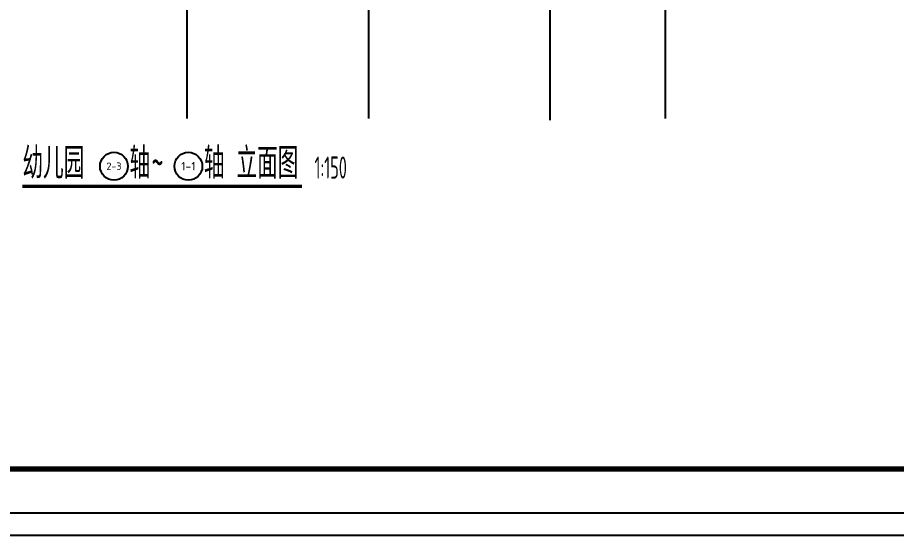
# Model space of a CAD drawing. Header units: millimetres. Extents: x -1048436 to -185795, y -983427 to 400387.
# Drawn here: x -719619 to -689845, y -646977 to -629422 of the extents above; entities that cross this region are included whole.
import ezdxf
from ezdxf.enums import TextEntityAlignment as Align

# ---------------------------------------------------------------- set-up
doc = ezdxf.new("R2010")
doc.units = ezdxf.units.MM
doc.header["$LTSCALE"] = 500
for name, color, linetype in [('C-SHET-TTLB', 11, 'Continuous'), ('PUB_TEXT', 7, 'Continuous'), ('建-符号', 13, 'Continuous')]:
    doc.layers.add(name, color=color, linetype=linetype)
doc.layers.add('建-非打-01', color=6, linetype='Continuous', plot=False)
doc.styles.add('ECADI', font='hzs.shx', dxfattribs={"width": 0.7, "bigfont": 'hztxt.shx'})
doc.styles.add('XD2008', font='xd-hzs.shx', dxfattribs={"width": 0.7, "bigfont": 'xd-hztxt.shx'})
doc.styles.add('法文字体', font='tssdeng1.shx', dxfattribs={"width": 0.7, "bigfont": '@extfont2.shx'})

# ---------------------------------------------------------------- blocks, each defined once
blk = doc.blocks.new('集团图框A1')
at = {"layer": 'C-SHET-TTLB'}
for points in [[(1095.85, -95.53), (1095.85, -699.53), (244.85, -699.53), (244.85, -95.53)], [(1090.85, -100.53), (1090.85, -694.53), (249.85, -694.53), (249.85, -100.53)]]:
    blk.add_lwpolyline(points, close=True, dxfattribs=at)
at = {"layer": 'C-SHET-TTLB', "const_width": 1.2}
blk.add_lwpolyline([(268.25, -110.53), (1080.85, -110.53), (1080.85, -684.53), (268.25, -684.53)], close=True, dxfattribs=at)
at = {"color": 2, "style": 'ECADI', "width": 0.7}
for tag, p in [('序号1', (1009.72, -381.88)), ('记要1', (1037.92, -381.9)), ('日期1', (1073.26, -381.71)), ('序号2', (1009.72, -387.77)), ('记要2', (1037.92, -387.79)), ('日期2', (1073.26, -387.6)), ('序号3', (1009.72, -393.63)), ('记要3', (1037.92, -393.65)), ('日期3', (1073.26, -393.46)), ('序号4', (1009.72, -399.51)), ('记要4', (1037.92, -399.53)), ('日期4', (1073.26, -399.35)), ('合作设计单位', (1042.53, -542.75)), ('审定人', (1041.84, -561.74)), ('审核人', (1041.84, -571.23)), ('设计总负责人', (1041.84, -580.99)), ('专业负责人', (1041.84, -591.72)), ('校对人', (1041.84, -601.96)), ('设计人', (1041.84, -611.83)), ('建设单位上', (1044.38, -619.93)), ('建设单位中', (1044.38, -623.89)), ('建设单位下', (1044.38, -627.74)), ('项目名称上', (1044.35, -632.3)), ('项目名称中', (1044.35, -636.38)), ('项目名称下', (1044.35, -640.33)), ('子项', (1043.59, -646.93)), ('图名上', (1044.47, -653.59)), ('图名中', (1044.47, -657.5)), ('图名下', (1044.47, -661.62)), ('工程编号', (1027.1, -667.58)), ('阶段', (1063.92, -667.61)), ('比例', (1025.96, -674.19)), ('专业', (1063.72, -673.97)), ('日期', (1026.1, -680.73)), ('图别、图号', (1066.05, -680.84))]:
    blk.add_attdef(tag, text='', height=3.5, dxfattribs=at).set_placement(p, align=Align.MIDDLE)
blk = doc.blocks.new('A1')
blk.add_blockref('集团图框A1', (-609654.51, -640037.88))

msp = doc.modelspace()

# ---------------------------------------------------------------- linework, layer by layer
at = {"layer": 'PUB_TEXT'}
for centre in [(-716353.4, -634461.4), (-713833.4, -634461.4)]:
    msp.add_circle(centre, 472.5, dxfattribs=at)
at = {"layer": '建-符号', "const_width": 105}
msp.add_lwpolyline([(-719453.8, -635143.9), (-709979, -635143.9)], dxfattribs=at)
at = {"layer": '建-非打-01'}
for p, q in [((-713882.3, -608432.2), (-713882.3, -632848.6)), ((-707732.3, -608432.2), (-707732.3, -632848.6)), ((-701585.2, -608432.2), (-701585.2, -632905.1)), ((-697682.3, -608432.2), (-697682.3, -632848.6))]:
    msp.add_line(p, q, dxfattribs=at)

# ---------------------------------------------------------------- block references
at = {"xscale": 150, "yscale": 150, "zscale": 150}
msp.add_blockref('A1', (90638136, 95463633.5), dxfattribs=at)

# ---------------------------------------------------------------- texts
at = {"layer": 'PUB_TEXT'}
for s, height, style, width, p in [('幼儿园', 1050, 'XD2008', 0.7, (-719453.8, -634881.4)), ('轴', 1050, 'XD2008', 0.7, (-715828.4, -634881.4)), ('轴', 1050, 'XD2008', 0.7, (-713308.4, -634881.4)), ('立面图', 1050, 'XD2008', 0.7, (-712203, -634881.4)), ('1:150', 750, '法文字体', 0.56, (-709559, -634881.4)), ('~', 1050, 'XD2008', 0.7, (-715093.4, -634881.4))]:
    msp.add_text(s, height=height, dxfattribs=dict(at, style=style, width=width)).set_placement(p)
at = {"layer": 'PUB_TEXT', "style": 'XD2008', "width": 1.238095}
for s, height, p, p2 in [('2-3', 253.57, (-716606.9, -634588.2), (-716099.8, -634588.2)), ('1-1', 287.48, (-714077.7, -634605.2), (-713589, -634605.2))]:
    msp.add_text(s, height=height, dxfattribs=at).set_placement(p, p2, align=Align.FIT)

doc.saveas('drawing.dxf')
